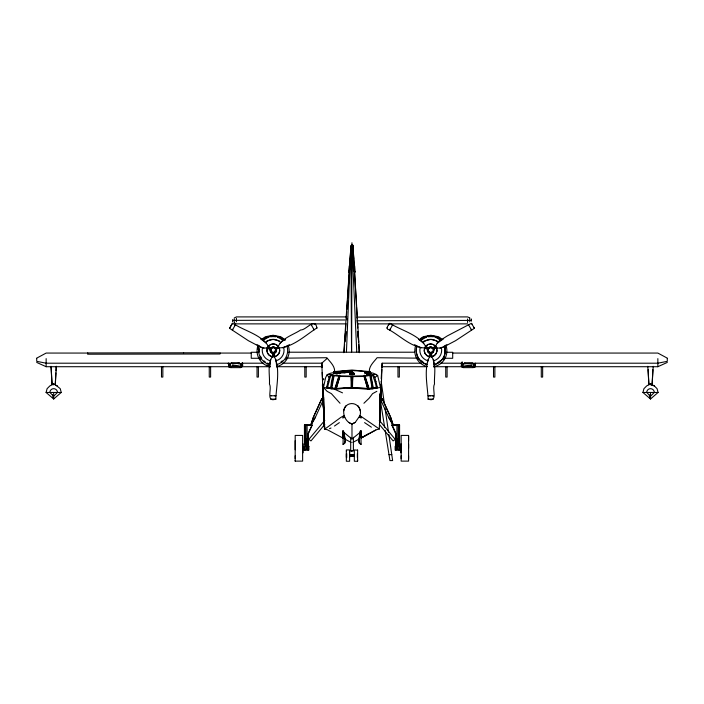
<?xml version="1.0" encoding="UTF-8"?>
<svg xmlns="http://www.w3.org/2000/svg" width="704" height="704" viewBox="0 0 704 704"><rect width="100%" height="100%" fill="white"/><g stroke="black" fill="none" stroke-linecap="round" stroke-linejoin="round"><path stroke-width="1.06" d="M295.187 461.12L295.187 435.424L302.623 435.424L302.623 461.12L295.187 461.12L295.187 460.486M295.187 458.665L295.187 455.822M295.187 449.777L295.187 440.722M278.45 345.963C282.788 337.709 293.26 334.84 300.714 329.956C306.161 330.308 314.943 316.897 316.923 327.941C306.064 334.814 293.392 346.905 279.585 347.934M339.293 372.918C339.486 370.313 328.354 373.666 336.714 373.806L339.293 372.918L339.214 371.923M352 371.369L347.714 370.999L339.539 372.02L339.574 373.261L339.539 372.249M339.953 372.478C354.948 369.142 355.617 372.689 339.944 372.733M343.552 430.769L343.552 436.621L342.54 436.621L342.54 430.769M346.342 457.336L346.342 453.834M349.615 457.336L349.615 455.585M349.615 453.834L349.615 451.009M350.187 259.961L347.565 298.61M353.39 437.298L353.39 450.727L351.85 450.762L350.689 450.71L350.689 437.29M351.472 381.26L351.199 376.033L339.979 375.901L336.081 389.198L339.979 375.901M351.63 351.842L351.965 244.411L353.03 245.872L356.453 305.149M352.475 381.26L352.739 376.033L363.959 375.901L367.858 389.198L363.959 375.901M357.086 317.117L467.57 316.906L469.788 317.83M357.606 460.97L357.606 460.161M357.606 450.208L354.332 449.926L354.332 461.243L357.606 461.243L357.606 449.926M360.395 435.389L360.395 430.769M401.157 458.665L401.157 455.822M401.157 452.241L401.157 435.424L408.593 435.424L408.593 461.12L401.157 461.12L401.157 449.777M408.593 458.665L408.593 455.822M408.593 448.272L408.593 444.303M408.593 440.722L408.593 436.049M473.915 327.36L474.32 328.346L455.594 340.674L442.869 347.362L440.167 348.146L436.885 347.926M360.254 431.138C361.002 434.421 355.573 443.062 361.099 444.303L360.809 431.719M381.137 391.054L381.137 390.21M322.81 391.169L322.828 390.614M322.652 390.984L322.476 384.49M322.652 390.773L322.52 385.801M368.562 433.849L361.249 437.958L376.781 429.616L379.447 429.097L359.955 415.65C362.542 408.302 355.274 400.91 348.014 404.492C340.041 408.874 344.115 421.828 351.974 424.01L355.212 422.435L359.955 415.659L361.293 418L359.11 417.305M381.418 385.766L381.295 390.958L381.48 384.164M349.589 374.334L350.266 372.891C347.116 375.258 356.884 375.241 353.742 372.891M323.497 396.607L322.951 392.498L323.479 397.074L323.154 393.078M380.679 391.503C381.471 388.282 379.958 405.821 380.398 394.478L380.23 397.954L380.415 396.986M380.538 398.13L380.503 391.081M380.424 398.209L380.662 392.295M381.313 385.387L381.322 383.953L381.269 391.134M381.339 386.118L381.339 384.842M269.887 367.039L270.635 359.515M380.591 394.478L380.503 391.389M381.313 385.854L381.207 387.842L381.304 384.322L381.207 387.2M381.462 385.405L381.48 384.067L381.489 384.639M431.781 356.796C436.77 364.672 433.998 375.188 434.5 384.085C431.64 388.775 438.495 402.723 428.155 399.124C427.645 386.267 423.465 369.266 429.493 356.805M379.579 416.592L379.676 413.785M381.278 386.408L379.914 416.24M381.489 384.947L381.295 390.729M381.454 384.789L381.418 385.959M381.313 384.674L381.278 385.554M381.269 387.957L381.278 386.813M421.687 363.202L382.14 363.202L381.973 367.338L381.999 366.714L427.055 366.714M346.438 351.824L350.891 245.872L351.965 244.411M380.318 407.378L379.289 428.842M380.503 403.058L381.005 391.134M381.216 387.763L381.929 369.433M379.799 401.298L380.169 393.122M380.134 411.215L380.186 402.503M382.14 363.202L381.207 378.726M379.79 398.385L379.993 394.073M380.494 392.929L380.723 387.957M379.817 408.681L380.882 386.531M381.242 387.693L379.852 410.414M379.834 406.578L379.993 403.401M55.563 384.877L60.236 388.67L61.248 392.462L53.671 398.992L46.086 392.462L47.106 388.67L49.878 385.898L53.671 383.856L55.264 384.868L55.871 372.926M55.986 370.753L56.206 366.414M380.767 387.042L379.817 409.578L379.975 405.997M380.767 388.15L380.503 386.109L381.322 384.261M380.222 409.763L379.676 409.763L380.222 409.763L380.45 405.293M651.455 384.366L654.298 385.898L657.07 388.67L658.082 392.462L650.505 398.992L642.928 392.462L643.94 388.67L646.712 385.898L650.505 383.856L652.106 384.868L652.881 369.67M380.028 394.486L379.861 397.954L380.054 396.757M380.794 388.714L381.286 384.058L380.882 386.109M55.264 384.868L56.373 366.309M349.95 262.038L350.891 245.872M652.106 384.868L653.206 366.309M380.662 400.171L381.454 383.654L380.591 400.171M344.124 351.965L344.617 344.344M344.828 341.079L345.312 333.45M345.523 330.185L345.946 323.655M346.368 317.126L346.72 311.678M346.861 309.496L347.424 300.793M343.798 352.686L345.919 321.024M346.06 318.842L350.891 246.761L351.965 245.854L353.03 246.761L357.403 318.842M348.885 271.99L349.483 265.839M360.219 431.719L360.325 436.515M380.97 385.95L381.348 385.053M324.289 422.453L324.227 421.036M473.114 366.749L475.165 366.749L475.367 364.98M350.548 256.854L350.9 253.748M345.039 341.977L346.359 331.734L345.62 331.734M332.922 375.426L330.414 375.197L329.129 377.414L326.674 387.138L331.593 388.159L330.704 387.895L331.487 381.506L332.922 375.426L333.81 375.69M331.98 384.974L332.244 382.844M331.17 387.86L333.388 375.39L339.011 375.751L334.849 388.485L331.17 387.86L332.895 388.274M331.839 388.177L334.057 375.698L333.388 375.39M272.598 356.787L272.976 354.05L273.962 354.059M430.056 355.898L430.54 354.077M365.332 371.8L365.323 373.05L367.277 374.229L370.533 373.199L365.332 371.8L365.323 373.05M361.099 444.303C356.523 441.786 361.601 434.861 360.844 431.138M322.626 384.71L322.626 383.953L322.81 390.21M322.784 384.63L322.766 388.722M343.27 431.138C342.514 434.861 347.591 441.786 343.015 444.303L343.306 431.719M344.018 432.168C343.49 435.195 348.242 443.265 343.015 444.303M272.307 356.787L272.976 354.05M429.642 356.805C428.727 353.197 432.784 353.074 431.631 356.787M323.497 387.464L325.635 377.582L327.07 374.871L330.66 373.199L336.248 372.099A90.103 90.103 0 0 1 351.974 370.691A90.103 90.103 0 0 1 367.69 372.099L373.287 373.199L377.643 375.426L380.45 387.464L369.063 389.365L355.37 388.221L344.775 388.23L334.875 389.365L323.497 387.464L327.087 391.318L331.399 393.668L340.023 403.26M350.073 374.194L350.68 373.006A6.512 6.512 0 0 1 353.32 373.006L353.927 374.202L350.073 374.194L350.222 373.322M327.554 387.402L330.018 377.687L331.302 375.47L332.974 375.619M367.347 374.361L370.938 373.375L367.347 374.361L364.989 373.032L365.138 371.677L370.894 373.27M427.337 362.287L427.962 359.55M339.504 375.214L334.875 389.365L342.505 392.85M475.165 366.749L475.57 363.202M310.825 424.996L313.289 417.375L321.71 398.869L313.289 417.569L310.825 425.031L315.269 417.569L323.69 399.062L321.71 399.062M270.45 348.841L270.195 349.554L270.943 348.146M427.627 349.228L428.349 348.031M241.569 367.11L241.094 366.819C237.582 364.998 233.411 365.411 229.821 366.819L229.478 367.374L228.897 366.494L230.842 367.62L240.495 367.62L242.009 366.494L240.495 367.62L240.495 366.96M242.141 366.74L242.669 365.402L242.378 362.754L242.669 363.986M343.578 437.043L344.018 433.268M425.278 346.35C429.238 346.79 427.143 350.662 424.424 347.802M312.189 425.04L308.106 433.453L308.106 444.84L307.094 444.866L304.445 444.796L304.445 425.04L312.189 425.04L308.493 433.409L308.106 444.84M352.739 376.033L352.475 388.344L352.475 376.596L363.695 376.473M323.506 398.763L322.194 398.763L323.646 395.727M435.741 345.937L437.193 342.98L439.234 341.035L447.313 335.905L471.398 323.321L474.32 328.064M462.704 365.279L462.704 364.153L464.306 363.158L473 363.035L474.276 364.135L474.038 365.746L473 366.414L463.971 366.414L462.704 365.279L461.278 365.402L462.211 361.882L461.278 363.59L461.806 366.74L463.857 366.74M379.817 411.884L380.072 411.418M267.133 347.802C268.814 350.662 270.934 347.09 270.081 348.163M311.106 425.031L315.269 417.375M427.557 347.873L425.427 346.095M424.354 347.934C411.286 347.248 400.69 336.248 389.664 330.097L390.553 328.539M425.498 345.963C417.586 334.18 401.491 330.554 389.84 323.312C387.798 325.398 384.859 329.692 389.77 329.912M379.799 411.778L380.09 411.294M427.821 348.058C428.639 346.588 426.307 350.645 427.442 348.718M270.406 348.251C271.542 346.254 269.21 350.258 270.028 348.902M234.925 325.653L235.391 324.843C246.224 331.311 261.096 334.937 268.198 345.937M392.269 325.565L392.682 324.834L389.664 330.097M386.918 328.108L387.332 327.404M388.758 324.905L389.594 323.453M267.062 347.926L263.78 348.146L261.07 347.362L248.345 340.674L229.627 328.346L230.032 327.36M232.786 329.34L232.364 330.053L235.391 324.843L232.54 323.321L229.618 328.064M230.463 326.621L232.302 323.462M269.738 348.762L269.949 348.392M379.852 411.426L379.817 410.881M380.459 385.59L380.802 385.053M367.277 374.229L370.533 373.199M474.461 367.374L475.042 366.494L473.106 367.62L463.443 367.62L461.938 366.494L462.493 367.365L462.854 366.819C466.365 364.998 470.536 365.411 474.126 366.819L474.461 367.374L473.106 367.233M272.166 356.796C267.177 364.672 269.949 375.188 269.447 384.085C272.307 388.775 265.452 402.723 275.792 399.124C276.302 386.267 280.474 369.266 274.446 356.805M241.234 365.279L241.234 364.153L239.642 363.158L231.282 363.158L229.671 365.279L230.938 366.414L239.976 366.414L241.234 365.279L242.669 365.402M470.571 365.772L471.152 365.006M364.989 373.032L365.138 371.677L370.938 373.375M324.808 420.323L308.836 439.393L310.966 440.915L324.755 424.424M340.322 371.87L340.366 373.076M363.915 403.26L369.151 398.2L372.548 393.668L376.851 391.318M280.051 343.279L282.102 341.37M437.342 343.235L443.485 338.826M322.802 387.878L321.798 363.202L326.902 358.618M473 366.414L474.276 365.279M349.774 373.525L350.346 373.032A6.424 6.398 0 0 1 353.654 373.032L354.411 374.343M350.222 373.551L350.68 373.146A5.139 5.122 0 0 1 353.32 373.146L353.927 374.202M278.661 346.35L276.478 348.04L278.52 346.095M433.99 348.392C434.271 349.562 433.189 345.532 435.811 346.06M342.54 431.358L351.982 439.014L361.407 431.358M350.671 456.403L353.373 456.403L350.671 456.403L350.671 454.802L351.481 454.916M474.126 366.819L473.106 367.62L473.106 366.969M433.778 347.996L435.961 346.306M339.372 422.62L334.488 426.034M377.274 387.138L372.354 388.159L377.274 387.138L374.818 377.414L377.643 375.426M322.529 379.034L323.726 379.799L323.761 378.726L322.529 379.034L322.203 372.469M282.92 340.868L285.375 339.372M442.702 347.072L446.908 344.775M289.608 344.766L282.726 347.882M375.76 429.933L361.407 437.738L361.407 430.769M36.714 358.134L46.147 353.065L87.806 353.065M352.906 442.376L359.392 438.944M234.212 318.006L236.43 316.906L346.914 316.906M348.735 422.435L351.982 424.002L355.212 422.435M274.27 353.276L272.694 353.346M365.226 376.006L370.559 375.39L372.777 387.86L368.43 388.793L372.777 387.86M473.22 366.714L657.853 366.714L667.286 362.437M329.498 428.674L330.986 428.023M229.478 367.374L230.842 367.233M276.39 347.873L276.813 348.594L279.374 347.547M434.113 348.594L436.665 347.556M335.245 373.428L333.775 373.006L338.914 372.002L339.09 373.076C333.661 374.308 339.698 374.044 338.976 372.17M276.813 348.594L279.514 347.802M434.21 348.762L436.814 347.802M333.775 373.006L336.802 373.551L339.046 372.733M432.247 351.965L430.628 352.554L429 351.965L428.138 349.589L429.766 347.653L432.247 348.093M333.432 373.067L336.679 373.63L339.214 372.759M344.828 417.305L342.654 418L343.983 415.65L340.736 417.472L324.509 429.334L327.158 429.634L351.155 442.455M274.27 353.751L272.694 353.76M440.018 347.899L441.804 347.345M370.137 375.69L373.525 375.197L374.818 377.414M370.973 375.619L373.525 375.197M376.385 387.402L375.162 381.955L376.042 381.691M333.934 373.349L338.914 372.002M266.869 341.035L273.117 339.407L279.391 341.035M423.57 341.308L430.883 339.407L437.131 341.035M333.397 373.226L339.293 372.055M231.282 363.158L232.901 363.933L239.642 363.158L230.947 363.035L229.671 364.135L229.671 365.279L230.938 366.414M431.253 353.346L429.854 353.311M377.634 387.825L371.976 388.784M462.704 364.153L466.171 363.634L474.276 364.135L472.666 363.158L464.306 363.158L466.171 363.634M471.416 320.408L357.086 320.804M335.817 388.634L344.722 387.622L351.199 387.772L351.472 388.344L351.472 376.596L340.252 376.473M345.699 371.571L339.539 372.02M341.669 372.038L345.585 371.58M339.539 372.944L351.974 371.862L351.974 370.929M305.114 444.717L308.493 444.796M308.062 446.38L305.114 446.318M399.573 444.796L395.525 444.796L395.525 433.409L391.829 425.04L399.573 425.04L399.573 444.796L395.525 444.796M395.886 446.327L398.825 446.318M371.043 388.274L372.108 388.177L369.89 375.698M350.689 450.71L351.683 450.674M353.135 450.886L350.944 450.868L351.754 450.842M376.103 374.317L368.773 374.977M343.86 372.759L347.741 372.425M343.966 372.654L347.679 372.363M370.559 375.39L364.936 375.751L369.098 388.485M350.073 373.824L353.927 373.833M352.739 387.772L359.216 387.622L368.13 388.634M273.398 354.077L273.944 354.068M353.232 456.509L353.232 454.907L352.326 454.916M391.829 425.04L399.573 425.04M347.503 371.36L351.287 371.263M431.244 353.76L429.854 353.751M347.741 371.325L352 371.246M274.419 395.754C280.262 395.745 268.154 395.762 271.225 395.78M351.754 454.846L351.164 454.907M270.635 399.15L275.986 399.124M428.446 395.762C425.779 395.736 435.714 395.771 432.722 395.78M433.655 395.78L432.819 395.771M304.445 425.04L311.802 425.084M259.952 358.257L251.249 358.292L251.249 352.282L257.849 352.273M287.153 358.134L326.85 357.72C330.018 361.838 334.629 365.71 334.664 371.131L333.59 371.65L351.974 370.04L370.357 371.65L369.283 371.131C369.318 365.71 373.93 361.838 377.098 357.72L416.786 358.134M288.649 352.211L414.542 352.211M352.396 454.925L351.349 454.925M349.263 265.839L349.369 271.99L348.823 271.99M355.133 271.99L354.614 271.99L354.649 265.839M345.814 323.875L236.43 323.875L234.212 322.951M357.086 323.875L467.57 323.875M358.362 331.734L357.394 331.734L358.697 341.977M220.466 353.065L251.17 353.065M452.83 353.065L657.853 353.065L667.286 358.134M229.592 363.202L46.147 363.202L36.714 361.328L36.714 358.362M241.674 363.202L263.639 363.202M282.313 363.202L321.86 363.202M440.361 363.202L462.326 363.202M474.408 363.202L657.853 363.202L667.286 361.328L667.286 358.362M36.714 362.437L46.147 366.714L230.78 366.714M240.082 366.74L270.345 366.714M276.945 366.714L322.001 366.714L321.966 367.338L321.886 365.174M433.655 366.714L463.329 366.714M240.495 367.233L241.094 367.233M462.854 367.233L463.443 367.233M46.086 392.462L61.248 392.462M642.928 392.462L658.082 392.462M380.503 398.763L381.814 398.675M382.307 399.062L380.327 399.062L388.74 417.569L393.184 425.031L390.729 417.569L382.307 398.869L390.729 417.375L393.184 424.996M323.356 400.171L322.555 383.654L323.286 400.171M306.662 440.097L307.314 440.097M396.695 440.097L397.346 440.097M344.854 441.399L345.444 441.399M358.67 441.399L359.26 441.399M306.662 442.93L307.314 442.93M396.695 442.93L397.346 442.93M306.662 443.432L307.314 443.432M396.695 443.432L397.346 443.432M306.662 443.793L307.314 443.793M396.695 443.793L397.346 443.793M306.662 447.524L307.314 447.524M396.695 447.524L397.346 447.524M396.695 448.853L397.346 448.853L397.346 438.68L396.695 438.68L396.801 450.041M388.986 454.634L391.767 454.634M349.642 455.092L350.645 455.127M354.42 455.154L353.452 455.039L353.452 456.13L354.42 456.122M349.642 455.444L350.645 455.444M353.452 455.558L354.42 455.558M349.642 455.796L350.645 455.875M353.452 455.902L354.42 455.902M349.642 456.078L350.645 456.113M446.151 352.273L452.698 352.282L452.698 358.292L445.078 358.257M427.962 399.124L428.78 399.124M429.528 395.754L430.707 395.754M429.634 399.124L433.312 399.15M338.721 376.006L334.057 375.698M333.256 374.81L327.835 374.317M331.971 388.784L326.313 387.825M237.776 363.634L241.234 364.153M326.674 387.138L330.704 387.895M333.766 388.45L335.518 388.793L334.849 388.485M365.367 372.029L370.313 373.34M651.455 385.132L654.298 385.898M55.563 385.387L57.455 385.898M330.414 375.197L331.302 375.47M327.906 381.691L328.786 381.955M421.221 347.882L414.339 344.766M262.134 347.345L263.921 347.899M267.274 347.556L269.834 348.594M424.574 347.547L427.126 348.594M257.039 344.775L261.246 347.072M365.059 372.935L367.374 374.246M371.395 427.187L364.575 422.62M365.279 372.9L367.347 374.123M418.572 339.372L423.896 343.279M260.454 338.826L266.596 343.235M428.56 347.802A3.212 3.212 0 0 1 432.696 347.802L433.752 349.554L433.453 348.762M323.418 393.686L323.118 392.929L323.321 396.959L322.793 392.612L323.321 396.748L322.81 393.422M267.986 346.306L270.16 347.996M268.127 346.06L270.257 347.838M649.273 395.05L650.505 396.246L654.298 392.462A3.793 3.793 0 0 0 650.505 388.67A3.793 3.793 0 0 0 646.712 392.462L649.273 395.05L650.505 399.027L650.505 392.462M52.439 395.05L53.671 396.246L57.455 392.462A3.793 3.793 0 0 0 53.671 388.67A3.793 3.793 0 0 0 49.878 392.462L52.439 395.05L53.671 399.027L53.671 392.462M379.289 420.323L395.261 439.393L393.131 440.915L379.342 424.424M327.07 374.871L329.129 377.414M275.598 348.031L276.32 349.228M232.786 365.006L233.376 365.772M462.378 367.11L462.854 366.819L463.443 367.62L463.443 366.96M468.662 325.019L471.574 330.053L471.161 329.34M433.919 348.902C434.738 350.266 432.423 346.28 433.541 348.251M276.496 348.718C277.631 350.645 275.299 346.588 276.126 348.058M372.645 375.47L375.162 381.955M471.645 323.462L472.05 324.166M314.345 323.453L314.758 324.157M316.615 327.404L317.02 328.108M313.808 329.287C315.506 332.218 310.174 322.942 311.678 325.565M388.74 417.375L392.911 425.031M380.362 395.727L381.814 398.763M392.216 425.005L395.912 433.453L395.912 444.84M461.278 365.402L461.806 366.74M369.063 389.365L364.434 375.214M323.189 396.502L322.951 392.973L324.509 429.334L323.576 396.722L324.201 415.078M323.347 396.502L322.793 392.876M371.026 375.426L373.243 387.895M433.312 359.515L434.06 367.039M275.977 359.55L276.725 367.066M273.83 354.068L274.305 356.805M380.521 401.35L384.63 427.196M385.141 430.434L389.937 460.583L392.63 460.583L388.846 434.465M381.146 381.286L384.542 404.756M385.062 408.355L388.529 432.291M352.686 244.737L352.889 246.154M430.971 354.05L431.341 356.787M273.636 354.077L273.891 355.898M371.703 382.844L372.09 386.038M342.54 436.621L342.69 437.985L342.54 435.89M354.482 265.839L355.071 271.99M323.673 408.461L324.623 428.507M323.162 404.087L324.183 418.836M357.606 322.115L359.462 352.686M324.166 419.98L323.902 417.146L324.236 421.758M647.803 366.309L648.903 384.868L648.138 369.67M353.074 249.295L353.628 258.72M324.447 426.307L323.277 403.594L323.47 406.85M323.602 409.024L324.183 418.801M50.97 366.309L52.07 384.868L51.19 367.497M356.576 307.322L357.13 317.126M357.509 323.655L357.755 328.011M358.002 332.367L358.31 337.806M358.688 344.344L359.119 351.965M323.347 405.803L324.676 429.123L324.306 418.317M323.277 403.594L324.491 426.782M351.965 245.854L356.743 351.842M322.652 390.078L322.643 390.623M322.934 391.134L323.488 404.14M321.798 363.202L321.939 365.174M322.502 385.458L322.467 384.56M353.778 267.802L353.901 271.102M322.467 385.317L322.678 390.491M322.608 384.243L322.634 385.334M322.687 386.056L322.793 389.558M322.52 385.977L322.634 389.664M322.687 385.704L322.793 390.016M381.322 384.789L381.357 385.352M350.891 246.761L351.542 351.824M657.853 358.618L657.853 366.714M650.505 383.856L650.505 384.877M542.652 366.696L542.652 377.071L541.288 377.071L541.288 366.696M494.877 366.696L494.877 377.071L493.513 377.071L493.513 366.696M471.416 318.982L471.416 319.766M471.416 320.514L471.416 321.112M469.788 318.305L469.788 321.816M467.57 318.991L467.57 322.476M447.102 366.696L447.102 377.071L445.738 377.071L445.738 366.696M400.919 443.81L400.919 452.786M399.494 446.292L399.494 450.041M399.326 366.696L399.326 377.071L397.962 377.071L397.962 366.696M399.186 425.084L399.186 444.84M398.174 425.11L398.174 444.866M398.288 446.292L398.288 450.041M396.924 425.11L396.924 444.866M395.595 446.292L395.595 450.041M357.35 453.578L357.35 457.6M357.086 317.53L357.086 322.476M353.03 245.872L353.03 246.761M351.947 242.757L351.947 244.922M351.982 424.002L351.982 439.014M351.199 376.033L351.199 387.772M350.944 454.916L350.944 456.518M346.914 318.305L346.914 319.977L232.584 320.373L232.584 319.669M346.702 453.702L346.702 457.626M308.414 446.292L308.414 450.041M307.094 425.11L307.094 444.866M307.208 446.292L307.208 450.041M306.17 366.696L306.17 377.071L304.806 377.071L304.806 366.696M305.844 425.11L305.844 444.866M305.721 446.292L305.721 450.041M304.832 425.084L304.832 444.84M304.515 446.292L304.515 450.041M303.09 443.81L303.09 452.786M258.394 366.696L258.394 377.071L257.03 377.071L257.03 366.696M236.43 318.305L236.43 321.79M234.212 318.965L234.212 322.476M232.584 321.015L232.584 321.798M230.842 366.969L230.842 367.62L229.821 367.233M210.619 366.696L210.619 377.071L209.255 377.071L209.255 366.696M162.844 366.696L162.844 377.071L161.489 377.071L161.489 366.696M53.671 383.856L53.671 384.877M46.147 358.618L46.147 366.714M276.478 349.703A3.212 3.212 0 0 1 274.419 353.276M272.219 353.276A3.212 3.212 0 0 1 270.538 348.656M271.251 347.802A3.212 3.212 0 0 1 275.387 347.802M433.409 348.656A3.212 3.212 0 0 1 431.728 353.276M429.528 353.276A3.212 3.212 0 0 1 427.46 349.703M279.426 348.436A6.415 6.415 0 0 1 273.328 356.831A6.415 6.415 0 0 1 267.221 348.436M268.558 346.13A6.415 6.415 0 0 1 278.089 346.122M287.003 346.157A14.529 14.529 0 0 1 276.61 364.584M269.658 364.584A14.529 14.529 0 0 1 259.266 346.157M262.671 340.393A14.529 14.529 0 0 1 283.589 340.393M283.686 347.433A10.921 10.921 0 0 1 275.95 360.818M270.31 360.818A10.921 10.921 0 0 1 262.583 347.433M265.408 342.549A10.921 10.921 0 0 1 280.861 342.549M444.726 346.465A14.529 14.529 0 0 1 434.262 364.575A14.538 14.529 0 0 0 444.708 346.13M427.249 364.575A14.529 14.529 0 0 1 416.794 346.465M420.297 340.393A14.529 14.529 0 0 1 441.214 340.393M441.311 347.433A10.921 10.921 0 0 1 433.576 360.818M427.935 360.818A10.921 10.921 0 0 1 420.209 347.433M423.025 342.549A10.921 10.921 0 0 1 438.486 342.549M287.153 357.236A15.391 15.391 0 0 1 285.78 359.665M269.421 365.869A15.391 15.391 0 0 1 266.79 364.954M260.436 359.665A15.391 15.391 0 0 1 259.072 357.236M257.822 349.07A15.391 15.391 0 0 1 258.157 347.239M262.9 339.398A15.391 15.391 0 0 1 265.954 337.295M280.262 337.295A15.391 15.391 0 0 1 283.316 339.398M282.304 360.835A13.869 13.86 0 0 1 280.984 361.865M269.79 363.915A13.869 13.86 0 0 1 267.414 363.097M265.232 361.865A13.869 13.86 0 0 1 263.912 360.835M261.694 358.336A13.869 13.86 0 0 1 260.462 356.145M259.345 352.132A13.869 13.86 0 0 1 259.345 348.788M263.912 340.085A13.869 13.86 0 0 1 265.936 338.598M266.666 338.184A13.869 13.86 0 0 1 268.99 337.225M270.609 336.829A13.869 13.86 0 0 1 275.607 336.829M277.226 337.225A13.869 13.86 0 0 1 279.55 338.184M280.28 338.598A13.869 13.86 0 0 1 282.304 340.085M288.13 345.224A16.069 16.06 0 0 1 276.954 366.52M269.262 366.52A16.069 16.06 0 0 1 258.086 345.224M262.451 338.897A16.069 16.06 0 0 1 265.646 336.697L273.09 335.254L280.57 336.697A16.069 16.06 0 0 1 285.138 340.27M427.354 364.566A14.538 14.529 0 0 1 416.962 346.13M421.194 339.583A14.538 14.529 0 0 1 440.475 339.583M445.861 345.224A16.069 16.06 0 0 1 434.685 366.52M426.994 366.52A16.069 16.06 0 0 1 415.818 345.224M420.182 338.897A16.069 16.06 0 0 1 423.368 336.697L430.857 335.254L438.302 336.697A16.069 16.06 0 0 1 441.487 338.897M440.026 360.835A13.869 13.86 0 0 1 437.281 362.736M422.963 361.865A13.869 13.86 0 0 1 421.643 360.835M421.643 340.085A13.869 13.86 0 0 1 423.667 338.598M424.389 338.184A13.869 13.86 0 0 1 426.712 337.225M428.331 336.829A13.869 13.86 0 0 1 433.338 336.829M434.958 337.225A13.869 13.86 0 0 1 437.281 338.184M438.002 338.598A13.869 13.86 0 0 1 440.026 340.085M444.602 348.788A13.869 13.86 0 0 1 444.602 352.132M444.875 357.236A15.391 15.391 0 0 1 443.502 359.665M418.167 359.665A15.391 15.391 0 0 1 416.794 357.236M420.622 339.398A15.391 15.391 0 0 1 423.685 337.295M437.994 337.295A15.391 15.391 0 0 1 441.047 339.398M358.028 405.83A11.282 11.282 0 0 1 360.193 410.722M343.746 410.722A11.29 11.282 -0.1 0 1 345.91 405.83M346.342 451.009L346.342 461.243L349.615 461.243L349.615 449.926L346.342 449.926L346.342 451.009M379.676 422.382L380.046 417.146L379.676 422.382M228.369 363.202L228.774 366.749L228.369 363.202M275.801 349.589L274.182 352.405L271.691 351.965L270.829 349.589L272.457 347.653L274.182 347.653L275.801 349.589M183.612 352.81L87.63 352.942L87.63 354.2L220.035 353.989L220.035 352.818L183.612 352.81M307.314 438.68L306.662 438.68L306.662 448.853L307.314 448.853L307.314 438.68M308.88 446.292L304.058 446.292L304.058 450.041L308.88 450.041L308.88 446.292M399.96 446.292L395.138 446.292L395.138 450.041L399.96 450.041L399.96 446.292M271.251 352.598A3.212 3.212 0 0 0 276.478 350.698A3.212 3.212 0 0 0 272.219 347.116A3.212 3.212 0 0 0 271.251 352.598M271.691 352.07A2.526 2.526 0 0 0 275.801 350.574A2.526 2.526 0 0 0 272.457 347.767A2.526 2.526 0 0 0 271.691 352.07M428.56 352.598A3.212 3.212 0 0 0 433.787 350.698A3.212 3.212 0 0 0 429.528 347.116A3.212 3.212 0 0 0 428.56 352.598M429 351.965A2.526 2.526 0 0 0 433.11 350.469A2.526 2.526 0 0 0 429.766 347.653A2.526 2.526 0 0 0 429 351.965M426.853 355.608A6.415 6.415 0 0 0 436.999 351.085A6.415 6.415 0 0 0 428.014 344.555A6.415 6.415 0 0 0 426.853 355.608M426.853 355.485A6.415 6.415 0 0 0 436.999 350.962A6.415 6.415 0 0 0 428.014 344.432A6.415 6.415 0 0 0 426.853 355.485M269.553 355.485A6.415 6.415 0 0 0 279.708 350.962A6.415 6.415 0 0 0 270.714 344.432A6.415 6.415 0 0 0 269.553 355.485"/></g></svg>
